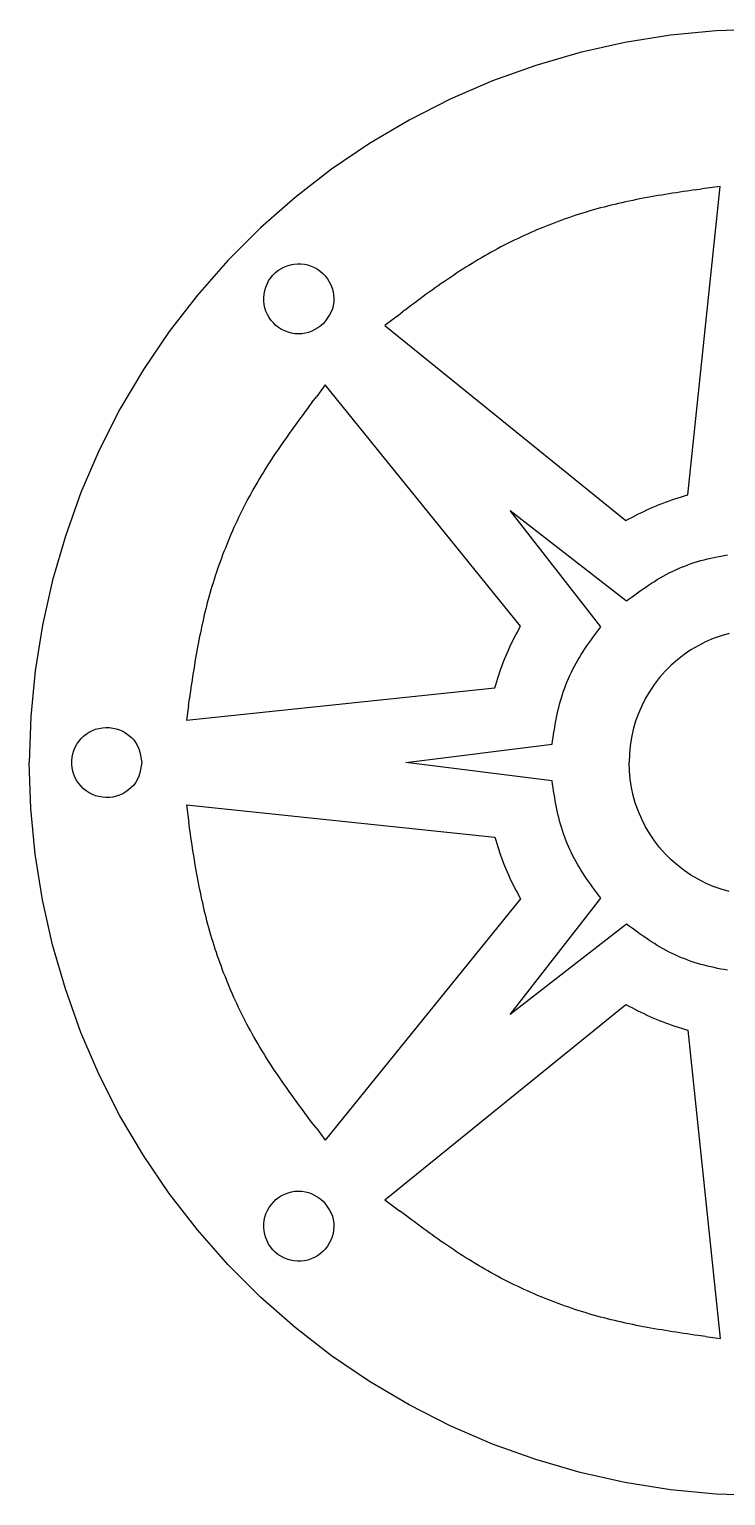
# Model space of a CAD drawing. Extents: x -3475 to 3475, y -2114 to 2114.
# Drawn here: x -717 to -416, y 70 to 705 of the extents above; entities that cross this region are included whole.
import ezdxf

# ---------------------------------------------------------------- set-up
doc = ezdxf.new("R2010")
doc.units = 0
doc.header["$MEASUREMENT"] = 0
doc.layers.get('0').update_dxf_attribs({"linetype": 'CONTINUOUS'})

msp = doc.modelspace()

# ---------------------------------------------------------------- linework, layer by layer
for p, q in [((-400.03, 704.71), (-419.96, 704.07)), ((-459.5, 699.03), (-478.96, 694.67)), ((-439.8, 702.17), (-459.5, 699.03)), ((-419.96, 704.07), (-439.8, 702.17)), ((-478.96, 694.67), (-498.11, 689.11)), ((-498.11, 689.11), (-516.88, 682.37)), ((-516.88, 682.37), (-535.19, 674.48)), ((-535.19, 674.48), (-552.96, 665.46)), ((-552.96, 665.46), (-570.11, 655.33)), ((-570.11, 655.33), (-586.58, 644.12)), ((-586.58, 644.12), (-602.31, 631.9)), ((-432.54, 634.72), (-434.12, 634.49)), ((-430.95, 634.95), (-432.54, 634.72)), ((-432.32, 503.18), (-418.28, 636.73)), ((-429.37, 635.18), (-430.95, 634.95)), ((-429.37, 635.18), (-426.21, 635.63)), ((-418.28, 636.73), (-426.21, 635.63)), ((-602.31, 631.9), (-617.25, 618.72)), ((-465.46, 628.58), (-467.01, 628.19)), ((-463.91, 628.95), (-465.46, 628.58)), ((-462.36, 629.31), (-463.91, 628.95)), ((-460.81, 629.67), (-462.36, 629.31)), ((-459.25, 630.01), (-460.81, 629.67)), ((-457.69, 630.35), (-459.25, 630.01)), ((-456.13, 630.67), (-457.69, 630.35)), ((-454.57, 630.99), (-456.13, 630.67)), ((-453.01, 631.3), (-454.57, 630.99)), ((-451.44, 631.6), (-453.01, 631.3)), ((-449.87, 631.89), (-451.44, 631.6)), ((-448.3, 632.18), (-449.87, 631.89)), ((-446.73, 632.46), (-448.3, 632.18)), ((-445.16, 632.73), (-446.73, 632.46)), ((-443.58, 632.99), (-445.16, 632.73)), ((-442.01, 633.26), (-443.58, 632.99)), ((-440.43, 633.51), (-442.01, 633.26)), ((-438.86, 633.76), (-440.43, 633.51)), ((-437.28, 634.01), (-438.86, 633.76)), ((-435.7, 634.25), (-437.28, 634.01)), ((-434.12, 634.49), (-435.7, 634.25)), ((-486.87, 622.13), (-488.37, 621.58)), ((-485.36, 622.66), (-486.87, 622.13)), ((-483.85, 623.19), (-485.36, 622.66)), ((-482.33, 623.7), (-483.85, 623.19)), ((-480.82, 624.21), (-482.33, 623.7)), ((-479.29, 624.7), (-480.82, 624.21)), ((-477.77, 625.18), (-479.29, 624.7)), ((-476.24, 625.64), (-477.77, 625.18)), ((-474.71, 626.1), (-476.24, 625.64)), ((-473.18, 626.54), (-474.71, 626.1)), ((-471.64, 626.97), (-473.18, 626.54)), ((-470.1, 627.39), (-471.64, 626.97)), ((-468.56, 627.8), (-470.1, 627.39)), ((-467.01, 628.19), (-468.56, 627.8)), ((-617.25, 618.72), (-631.35, 604.63)), ((-501.7, 616.12), (-503.16, 615.45)), ((-500.24, 616.77), (-501.7, 616.12)), ((-498.77, 617.41), (-500.24, 616.77)), ((-497.3, 618.04), (-498.77, 617.41)), ((-495.82, 618.66), (-497.3, 618.04)), ((-494.34, 619.26), (-495.82, 618.66)), ((-492.86, 619.86), (-494.34, 619.26)), ((-491.37, 620.44), (-492.86, 619.86)), ((-489.87, 621.02), (-491.37, 620.44)), ((-488.37, 621.58), (-489.87, 621.02)), ((-514.62, 609.76), (-516.03, 609)), ((-513.21, 610.51), (-514.62, 609.76)), ((-511.79, 611.25), (-513.21, 610.51)), ((-510.37, 611.98), (-511.79, 611.25)), ((-508.94, 612.69), (-510.37, 611.98)), ((-507.5, 613.4), (-508.94, 612.69)), ((-506.06, 614.1), (-507.5, 613.4)), ((-504.61, 614.78), (-506.06, 614.1)), ((-503.16, 615.45), (-504.61, 614.78)), ((-631.35, 604.63), (-644.53, 589.69)), ((-604.27, 602.81), (-602.79, 603.09)), ((-602.79, 603.09), (-601.28, 603.22)), ((-601.28, 603.22), (-599.77, 603.2)), ((-599.77, 603.2), (-598.27, 603.03)), ((-598.27, 603.03), (-596.79, 602.71)), ((-525.69, 603.39), (-527.05, 602.55)), ((-524.33, 604.22), (-525.69, 603.39)), ((-522.96, 605.05), (-524.33, 604.22)), ((-521.59, 605.86), (-522.96, 605.05)), ((-520.21, 606.66), (-521.59, 605.86)), ((-518.82, 607.45), (-520.21, 606.66)), ((-517.43, 608.23), (-518.82, 607.45)), ((-516.03, 609), (-517.43, 608.23)), ((-613.75, 595.81), (-612.91, 597.07)), ((-612.91, 597.07), (-611.96, 598.24)), ((-611.96, 598.24), (-610.89, 599.31)), ((-610.89, 599.31), (-609.72, 600.26)), ((-609.72, 600.26), (-608.46, 601.1)), ((-608.46, 601.1), (-607.12, 601.81)), ((-607.12, 601.81), (-605.72, 602.38)), ((-605.72, 602.38), (-604.27, 602.81)), ((-596.79, 602.71), (-595.35, 602.24)), ((-595.35, 602.24), (-593.96, 601.64)), ((-593.96, 601.64), (-592.65, 600.9)), ((-592.65, 600.9), (-591.41, 600.03)), ((-591.41, 600.03), (-590.26, 599.05)), ((-590.26, 599.05), (-589.22, 597.95)), ((-589.22, 597.95), (-588.3, 596.76)), ((-588.3, 596.76), (-587.5, 595.49)), ((-535.07, 597.34), (-536.39, 596.44)), ((-533.74, 598.23), (-535.07, 597.34)), ((-532.41, 599.11), (-533.74, 598.23)), ((-531.08, 599.98), (-532.41, 599.11)), ((-529.74, 600.85), (-531.08, 599.98)), ((-528.4, 601.7), (-529.74, 600.85)), ((-527.05, 602.55), (-528.4, 601.7)), ((-615.74, 590.14), (-615.46, 591.62)), ((-615.46, 591.62), (-615.03, 593.07)), ((-615.03, 593.07), (-614.46, 594.47)), ((-614.46, 594.47), (-613.75, 595.81)), ((-587.5, 595.49), (-586.82, 594.13)), ((-586.82, 594.13), (-586.28, 592.71)), ((-586.28, 592.71), (-585.88, 591.24)), ((-585.88, 591.24), (-585.62, 589.74)), ((-544.22, 590.94), (-545.52, 590.01)), ((-542.93, 591.87), (-544.22, 590.94)), ((-541.63, 592.8), (-542.93, 591.87)), ((-540.32, 593.72), (-541.63, 592.8)), ((-539.01, 594.63), (-540.32, 593.72)), ((-537.7, 595.54), (-539.01, 594.63)), ((-536.39, 596.44), (-537.7, 595.54)), ((-644.53, 589.69), (-656.76, 573.95)), ((-615.87, 588.63), (-615.74, 590.14)), ((-615.85, 587.12), (-615.87, 588.63)), ((-615.68, 585.62), (-615.85, 587.12)), ((-615.36, 584.14), (-615.68, 585.62)), ((-614.9, 582.7), (-615.36, 584.14)), ((-585.79, 585.22), (-586.18, 583.79)), ((-585.57, 586.7), (-585.79, 585.22)), ((-585.62, 589.74), (-585.51, 588.22)), ((-585.51, 588.22), (-585.57, 586.7)), ((-553.23, 584.31), (-554.51, 583.35)), ((-551.95, 585.27), (-553.23, 584.31)), ((-550.67, 586.23), (-551.95, 585.27)), ((-549.38, 587.18), (-550.67, 586.23)), ((-548.1, 588.12), (-549.38, 587.18)), ((-546.81, 589.07), (-548.1, 588.12)), ((-545.52, 590.01), (-546.81, 589.07)), ((-614.29, 581.31), (-614.9, 582.7)), ((-613.55, 579.99), (-614.29, 581.31)), ((-612.68, 578.75), (-613.55, 579.99)), ((-611.7, 577.61), (-612.68, 578.75)), ((-610.61, 576.57), (-611.7, 577.61)), ((-589.09, 578.58), (-589.99, 577.34)), ((-588.23, 579.83), (-589.09, 578.58)), ((-587.43, 581.11), (-588.23, 579.83)), ((-586.74, 582.42), (-587.43, 581.11)), ((-586.18, 583.79), (-586.74, 582.42)), ((-558.33, 580.46), (-563.43, 576.59)), ((-558.33, 580.46), (-555.78, 582.39)), ((-554.51, 583.35), (-555.78, 582.39)), ((-656.76, 573.95), (-667.97, 557.47)), ((-609.42, 575.65), (-610.61, 576.57)), ((-608.14, 574.85), (-609.42, 575.65)), ((-606.78, 574.17), (-608.14, 574.85)), ((-605.37, 573.63), (-606.78, 574.17)), ((-603.9, 573.23), (-605.37, 573.63)), ((-602.39, 572.97), (-603.9, 573.23)), ((-600.87, 572.86), (-602.39, 572.97)), ((-599.35, 572.92), (-600.87, 572.86)), ((-597.87, 573.13), (-599.35, 572.92)), ((-596.44, 573.53), (-597.87, 573.13)), ((-595.07, 574.09), (-596.44, 573.53)), ((-593.76, 574.78), (-595.07, 574.09)), ((-592.48, 575.58), (-593.76, 574.78)), ((-591.23, 576.44), (-592.48, 575.58)), ((-589.99, 577.34), (-591.23, 576.44)), ((-563.43, 576.59), (-459.07, 492.09)), ((-667.97, 557.47), (-678.11, 540.31)), ((-589.24, 550.78), (-593.11, 545.69)), ((-504.74, 446.42), (-589.24, 550.78)), ((-678.11, 540.31), (-687.13, 522.52)), ((-596.96, 540.58), (-597.92, 539.3)), ((-596, 541.86), (-596.96, 540.58)), ((-595.04, 543.14), (-596, 541.86)), ((-595.04, 543.14), (-593.11, 545.69)), ((-601.71, 534.16), (-602.65, 532.87)), ((-600.77, 535.45), (-601.71, 534.16)), ((-599.82, 536.74), (-600.77, 535.45)), ((-598.87, 538.02), (-599.82, 536.74)), ((-597.92, 539.3), (-598.87, 538.02)), ((-606.36, 527.68), (-607.28, 526.37)), ((-605.44, 528.98), (-606.36, 527.68)), ((-604.52, 530.28), (-605.44, 528.98)), ((-603.59, 531.58), (-604.52, 530.28)), ((-602.65, 532.87), (-603.59, 531.58)), ((-687.13, 522.52), (-695.02, 504.19)), ((-610.87, 521.1), (-611.75, 519.77)), ((-609.98, 522.42), (-610.87, 521.1)), ((-609.09, 523.74), (-609.98, 522.42)), ((-608.19, 525.06), (-609.09, 523.74)), ((-607.28, 526.37), (-608.19, 525.06)), ((-615.2, 514.4), (-616.04, 513.05)), ((-614.35, 515.75), (-615.2, 514.4)), ((-613.49, 517.1), (-614.35, 515.75)), ((-612.63, 518.44), (-613.49, 517.1)), ((-611.75, 519.77), (-612.63, 518.44)), ((-618.5, 508.95), (-619.3, 507.56)), ((-617.69, 510.32), (-618.5, 508.95)), ((-616.87, 511.69), (-617.69, 510.32)), ((-616.04, 513.05), (-616.87, 511.69)), ((-695.02, 504.19), (-701.76, 485.4)), ((-622.41, 501.98), (-623.16, 500.57)), ((-621.65, 503.38), (-622.41, 501.98)), ((-620.88, 504.78), (-621.65, 503.38)), ((-620.1, 506.18), (-620.88, 504.78)), ((-619.3, 507.56), (-620.1, 506.18)), ((-439.24, 501), (-437.87, 501.46)), ((-437.87, 501.46), (-436.48, 501.9)), ((-436.48, 501.9), (-435.1, 502.33)), ((-435.1, 502.33), (-433.71, 502.76)), ((-433.71, 502.76), (-432.32, 503.18)), ((-625.34, 496.29), (-626.05, 494.86)), ((-624.62, 497.72), (-625.34, 496.29)), ((-623.89, 499.15), (-624.62, 497.72)), ((-623.16, 500.57), (-623.89, 499.15)), ((-469.95, 446.17), (-509.15, 496.5)), ((-509.15, 496.5), (-458.81, 457.29)), ((-453.93, 494.8), (-452.64, 495.45)), ((-452.64, 495.45), (-451.34, 496.09)), ((-451.34, 496.09), (-450.03, 496.71)), ((-450.03, 496.71), (-448.71, 497.32)), ((-448.71, 497.32), (-447.38, 497.9)), ((-447.38, 497.9), (-446.04, 498.47)), ((-446.04, 498.47), (-444.7, 499.02)), ((-444.7, 499.02), (-443.34, 499.54)), ((-443.34, 499.54), (-441.98, 500.05)), ((-441.98, 500.05), (-440.62, 500.53)), ((-440.62, 500.53), (-439.24, 501)), ((-628.76, 489.06), (-629.41, 487.6)), ((-628.1, 490.52), (-628.76, 489.06)), ((-627.43, 491.97), (-628.1, 490.52)), ((-626.74, 493.42), (-627.43, 491.97)), ((-626.05, 494.86), (-626.74, 493.42)), ((-459.07, 492.09), (-457.79, 492.78)), ((-457.79, 492.78), (-456.51, 493.46)), ((-456.51, 493.46), (-455.22, 494.13)), ((-455.22, 494.13), (-453.93, 494.8)), ((-701.76, 485.4), (-707.32, 466.23)), ((-631.3, 483.18), (-631.91, 481.7)), ((-630.68, 484.66), (-631.3, 483.18)), ((-630.06, 486.13), (-630.68, 484.66)), ((-629.41, 487.6), (-630.06, 486.13)), ((-633.66, 477.23), (-634.22, 475.73)), ((-633.09, 478.72), (-633.66, 477.23)), ((-632.5, 480.21), (-633.09, 478.72)), ((-631.91, 481.7), (-632.5, 480.21)), ((-422.4, 475.86), (-420.97, 476.18)), ((-420.97, 476.18), (-419.53, 476.47)), ((-419.53, 476.47), (-418.08, 476.75)), ((-418.08, 476.75), (-416.63, 477.02)), ((-416.63, 477.02), (-415.18, 477.26)), ((-636.35, 469.69), (-636.85, 468.17)), ((-635.84, 471.2), (-636.35, 469.69)), ((-635.31, 472.72), (-635.84, 471.2)), ((-634.77, 474.22), (-635.31, 472.72)), ((-634.22, 475.73), (-634.77, 474.22)), ((-440.39, 469.41), (-439.07, 470.06)), ((-439.07, 470.06), (-437.73, 470.69)), ((-437.73, 470.69), (-436.39, 471.3)), ((-436.39, 471.3), (-435.03, 471.88)), ((-435.03, 471.88), (-433.66, 472.43)), ((-433.66, 472.43), (-432.28, 472.95)), ((-432.28, 472.95), (-430.89, 473.45)), ((-430.89, 473.45), (-429.49, 473.92)), ((-429.49, 473.92), (-428.09, 474.36)), ((-428.09, 474.36), (-426.68, 474.78)), ((-426.68, 474.78), (-425.26, 475.17)), ((-425.26, 475.17), (-423.83, 475.53)), ((-423.83, 475.53), (-422.4, 475.86)), ((-707.32, 466.23), (-711.68, 446.77)), ((-638.29, 463.6), (-638.74, 462.07)), ((-637.82, 465.13), (-638.29, 463.6)), ((-637.34, 466.65), (-637.82, 465.13)), ((-636.85, 468.17), (-637.34, 466.65)), ((-451.68, 462.5), (-450.47, 463.34)), ((-450.47, 463.34), (-449.25, 464.17)), ((-449.25, 464.17), (-448.02, 464.98)), ((-448.02, 464.98), (-446.78, 465.77)), ((-446.78, 465.77), (-445.53, 466.54)), ((-445.53, 466.54), (-444.27, 467.3)), ((-444.27, 467.3), (-442.99, 468.03)), ((-442.99, 468.03), (-441.7, 468.73)), ((-441.7, 468.73), (-440.39, 469.41)), ((-640.04, 457.45), (-640.44, 455.91)), ((-639.62, 458.99), (-640.04, 457.45)), ((-639.19, 460.53), (-639.62, 458.99)), ((-638.74, 462.07), (-639.19, 460.53)), ((-458.81, 457.29), (-457.63, 458.17)), ((-457.63, 458.17), (-456.45, 459.05)), ((-456.45, 459.05), (-455.26, 459.92)), ((-455.26, 459.92), (-454.07, 460.79)), ((-454.07, 460.79), (-452.88, 461.65)), ((-452.88, 461.65), (-451.68, 462.5)), ((-641.6, 451.27), (-641.96, 449.72)), ((-641.22, 452.82), (-641.6, 451.27)), ((-640.84, 454.37), (-641.22, 452.82)), ((-640.44, 455.91), (-640.84, 454.37)), ((-711.68, 446.77), (-714.82, 427.08)), ((-642.99, 445.05), (-643.32, 443.49)), ((-642.66, 446.61), (-642.99, 445.05)), ((-642.31, 448.16), (-642.66, 446.61)), ((-641.96, 449.72), (-642.31, 448.16)), ((-506.1, 443.86), (-505.42, 445.14)), ((-505.42, 445.14), (-504.74, 446.42)), ((-471.7, 443.8), (-470.83, 444.99)), ((-470.83, 444.99), (-469.95, 446.17)), ((-644.24, 438.79), (-644.54, 437.23)), ((-643.94, 440.36), (-644.24, 438.79)), ((-643.63, 441.93), (-643.94, 440.36)), ((-643.32, 443.49), (-643.63, 441.93)), ((-509.36, 437.38), (-508.74, 438.69)), ((-508.74, 438.69), (-508.1, 439.99)), ((-508.1, 439.99), (-507.44, 441.29)), ((-507.44, 441.29), (-506.78, 442.58)), ((-506.78, 442.58), (-506.1, 443.86)), ((-476, 437.82), (-475.16, 439.03)), ((-475.16, 439.03), (-474.31, 440.23)), ((-474.31, 440.23), (-473.45, 441.43)), ((-473.45, 441.43), (-472.58, 442.62)), ((-472.58, 442.62), (-471.7, 443.8)), ((-427.84, 437.94), (-430.96, 436.1)), ((-424.61, 439.58), (-427.84, 437.94)), ((-421.28, 441.02), (-424.61, 439.58)), ((-417.87, 442.24), (-421.28, 441.02)), ((-414.38, 443.25), (-417.87, 442.24)), ((-645.38, 432.51), (-645.64, 430.94)), ((-645.1, 434.09), (-645.38, 432.51)), ((-644.82, 435.66), (-645.1, 434.09)), ((-644.54, 437.23), (-644.82, 435.66)), ((-512.19, 430.7), (-511.66, 432.05)), ((-511.66, 432.05), (-511.12, 433.4)), ((-511.12, 433.4), (-510.55, 434.73)), ((-510.55, 434.73), (-509.96, 436.06)), ((-509.96, 436.06), (-509.36, 437.38)), ((-480.68, 430.35), (-479.95, 431.62)), ((-479.95, 431.62), (-479.2, 432.89)), ((-479.2, 432.89), (-478.43, 434.14)), ((-478.43, 434.14), (-477.64, 435.38)), ((-477.64, 435.38), (-476.82, 436.6)), ((-476.82, 436.6), (-476, 437.82)), ((-436.81, 431.84), (-439.53, 429.45)), ((-433.95, 434.06), (-436.81, 431.84)), ((-430.96, 436.1), (-433.95, 434.06)), ((-714.82, 427.08), (-716.72, 407.26)), ((-646.41, 426.21), (-646.66, 424.63)), ((-646.16, 427.79), (-646.41, 426.21)), ((-645.9, 429.36), (-646.16, 427.79)), ((-645.64, 430.94), (-645.9, 429.36)), ((-514.55, 423.84), (-514.1, 425.22)), ((-514.1, 425.22), (-513.65, 426.6)), ((-513.65, 426.6), (-513.18, 427.97)), ((-513.18, 427.97), (-512.69, 429.34)), ((-512.69, 429.34), (-512.19, 430.7)), ((-483.35, 425.09), (-482.72, 426.42)), ((-482.72, 426.42), (-482.07, 427.74)), ((-482.07, 427.74), (-481.39, 429.05)), ((-481.39, 429.05), (-480.68, 430.35)), ((-442.09, 426.88), (-444.49, 424.17)), ((-439.53, 429.45), (-442.09, 426.88)), ((-649.38, 405.64), (-515.83, 419.68)), ((-647.37, 419.89), (-647.6, 418.31)), ((-647.14, 421.47), (-647.37, 419.89)), ((-646.9, 423.05), (-647.14, 421.47)), ((-646.66, 424.63), (-646.9, 423.05)), ((-515.83, 419.68), (-515.41, 421.07)), ((-515.41, 421.07), (-514.98, 422.45)), ((-514.98, 422.45), (-514.55, 423.84)), ((-486.11, 418.24), (-485.61, 419.63)), ((-485.61, 419.63), (-485.08, 421.01)), ((-485.08, 421.01), (-484.53, 422.38)), ((-484.53, 422.38), (-483.95, 423.74)), ((-483.95, 423.74), (-483.35, 425.09)), ((-446.71, 421.31), (-448.75, 418.31)), ((-444.49, 424.17), (-446.71, 421.31)), ((-648.5, 411.98), (-648.05, 415.14)), ((-647.83, 416.73), (-648.05, 415.14)), ((-647.6, 418.31), (-647.83, 416.73)), ((-488.18, 411.18), (-487.82, 412.61)), ((-487.82, 412.61), (-487.44, 414.03)), ((-487.44, 414.03), (-487.02, 415.44)), ((-487.02, 415.44), (-486.58, 416.85)), ((-486.58, 416.85), (-486.11, 418.24)), ((-450.59, 415.19), (-452.23, 411.95)), ((-448.75, 418.31), (-450.59, 415.19)), ((-716.72, 407.26), (-717.35, 387.38)), ((-648.5, 411.98), (-649.38, 405.64)), ((-489.41, 405.43), (-489.13, 406.88)), ((-489.13, 406.88), (-488.83, 408.32)), ((-488.83, 408.32), (-488.52, 409.75)), ((-488.52, 409.75), (-488.18, 411.18)), ((-453.67, 408.62), (-454.89, 405.21)), ((-452.23, 411.95), (-453.67, 408.62)), ((-692.69, 399.7), (-691.42, 400.52)), ((-691.42, 400.52), (-690.07, 401.2)), ((-690.07, 401.2), (-688.66, 401.75)), ((-688.66, 401.75), (-687.2, 402.16)), ((-687.2, 402.16), (-685.72, 402.43)), ((-685.72, 402.43), (-684.21, 402.54)), ((-684.21, 402.54), (-682.7, 402.5)), ((-682.7, 402.5), (-681.21, 402.31)), ((-681.21, 402.31), (-679.74, 401.98)), ((-679.74, 401.98), (-678.31, 401.5)), ((-678.31, 401.5), (-676.92, 400.88)), ((-676.92, 400.88), (-675.59, 400.12)), ((-675.59, 400.12), (-674.35, 399.24)), ((-490.39, 399.62), (-490.16, 401.08)), ((-490.16, 401.08), (-489.92, 402.53)), ((-489.92, 402.53), (-489.67, 403.98)), ((-489.67, 403.98), (-489.41, 405.43)), ((-455.9, 401.72), (-456.7, 398.18)), ((-454.89, 405.21), (-455.9, 401.72)), ((-698.08, 392.57), (-697.5, 393.97)), ((-697.5, 393.97), (-696.78, 395.29)), ((-696.78, 395.29), (-695.92, 396.54)), ((-695.92, 396.54), (-694.95, 397.7)), ((-694.95, 397.7), (-693.87, 398.75)), ((-693.87, 398.75), (-692.69, 399.7)), ((-674.35, 399.24), (-673.19, 398.24)), ((-673.19, 398.24), (-672.16, 397.13)), ((-672.16, 397.13), (-671.27, 395.93)), ((-671.27, 395.93), (-670.54, 394.64)), ((-670.54, 394.64), (-669.96, 393.27)), ((-554.35, 387.38), (-491.05, 395.25)), ((-491.05, 395.25), (-490.83, 396.71)), ((-490.83, 396.71), (-490.61, 398.17)), ((-490.61, 398.17), (-490.39, 399.62)), ((-457.27, 394.6), (-457.61, 391)), ((-456.7, 398.18), (-457.27, 394.6)), ((-716.72, 367.51), (-717.35, 387.38)), ((-698.98, 388.14), (-698.83, 389.65)), ((-698.98, 386.63), (-698.98, 388.14)), ((-698.83, 389.65), (-698.53, 391.13)), ((-698.53, 391.13), (-698.08, 392.57)), ((-669.96, 393.27), (-669.53, 391.85)), ((-669.53, 391.85), (-669.18, 390.39)), ((-669.18, 390.39), (-668.91, 388.89)), ((-668.91, 388.89), (-668.67, 387.38)), ((-668.67, 387.38), (-668.91, 385.87)), ((-491.04, 379.52), (-554.35, 387.38)), ((-457.61, 391), (-457.73, 387.38)), ((-457.61, 383.77), (-457.73, 387.38)), ((-698.83, 385.12), (-698.98, 386.63)), ((-698.53, 383.64), (-698.83, 385.12)), ((-698.08, 382.2), (-698.53, 383.64)), ((-697.5, 380.8), (-698.08, 382.2)), ((-696.78, 379.47), (-697.5, 380.8)), ((-669.97, 381.49), (-670.54, 380.13)), ((-669.53, 382.91), (-669.97, 381.49)), ((-669.19, 384.38), (-669.53, 382.91)), ((-668.91, 385.87), (-669.19, 384.38)), ((-457.27, 380.17), (-457.61, 383.77)), ((-695.93, 378.23), (-696.78, 379.47)), ((-694.95, 377.07), (-695.93, 378.23)), ((-693.87, 376.01), (-694.95, 377.07)), ((-692.69, 375.07), (-693.87, 376.01)), ((-691.42, 374.25), (-692.69, 375.07)), ((-675.6, 374.64), (-676.92, 373.89)), ((-674.35, 375.53), (-675.6, 374.64)), ((-673.2, 376.53), (-674.35, 375.53)), ((-672.16, 377.63), (-673.2, 376.53)), ((-671.27, 378.84), (-672.16, 377.63)), ((-670.54, 380.13), (-671.27, 378.84)), ((-490.82, 378.06), (-491.04, 379.52)), ((-490.6, 376.6), (-490.82, 378.06)), ((-490.38, 375.14), (-490.6, 376.6)), ((-490.15, 373.69), (-490.38, 375.14)), ((-456.7, 376.59), (-457.27, 380.17)), ((-455.9, 373.05), (-456.7, 376.59)), ((-690.07, 373.56), (-691.42, 374.25)), ((-688.66, 373.01), (-690.07, 373.56)), ((-687.21, 372.6), (-688.66, 373.01)), ((-685.72, 372.34), (-687.21, 372.6)), ((-684.21, 372.22), (-685.72, 372.34)), ((-682.71, 372.26), (-684.21, 372.22)), ((-681.21, 372.45), (-682.71, 372.26)), ((-679.74, 372.79), (-681.21, 372.45)), ((-678.31, 373.27), (-679.74, 372.79)), ((-676.92, 373.89), (-678.31, 373.27)), ((-649.38, 369.13), (-515.83, 355.09)), ((-649.38, 369.13), (-648.28, 361.21)), ((-489.91, 372.23), (-490.15, 373.69)), ((-489.66, 370.78), (-489.91, 372.23)), ((-489.4, 369.34), (-489.66, 370.78)), ((-489.12, 367.89), (-489.4, 369.34)), ((-454.89, 369.56), (-455.9, 373.05)), ((-453.67, 366.15), (-454.89, 369.56)), ((-714.82, 347.68), (-716.72, 367.51)), ((-488.83, 366.45), (-489.12, 367.89)), ((-488.51, 365.02), (-488.83, 366.45)), ((-488.17, 363.58), (-488.51, 365.02)), ((-487.81, 362.16), (-488.17, 363.58)), ((-487.43, 360.74), (-487.81, 362.16)), ((-452.23, 362.81), (-453.67, 366.15)), ((-450.59, 359.58), (-452.23, 362.81)), ((-647.83, 358.04), (-648.28, 361.21)), ((-647.6, 356.46), (-647.83, 358.04)), ((-647.37, 354.88), (-647.6, 356.46)), ((-487.01, 359.33), (-487.43, 360.74)), ((-486.57, 357.92), (-487.01, 359.33)), ((-486.1, 356.53), (-486.57, 357.92)), ((-485.6, 355.14), (-486.1, 356.53)), ((-448.75, 356.46), (-450.59, 359.58)), ((-446.71, 353.46), (-448.75, 356.46)), ((-647.14, 353.3), (-647.37, 354.88)), ((-646.9, 351.72), (-647.14, 353.3)), ((-646.66, 350.14), (-646.9, 351.72)), ((-646.41, 348.56), (-646.66, 350.14)), ((-515.83, 355.09), (-515.41, 353.7)), ((-515.41, 353.7), (-514.98, 352.31)), ((-514.98, 352.31), (-514.55, 350.93)), ((-514.55, 350.93), (-514.1, 349.55)), ((-514.1, 349.55), (-513.65, 348.17)), ((-485.07, 353.76), (-485.6, 355.14)), ((-484.52, 352.39), (-485.07, 353.76)), ((-483.94, 351.03), (-484.52, 352.39)), ((-483.34, 349.68), (-483.94, 351.03)), ((-482.71, 348.35), (-483.34, 349.68)), ((-444.49, 350.6), (-446.71, 353.46)), ((-442.09, 347.89), (-444.49, 350.6)), ((-711.68, 328), (-714.82, 347.68)), ((-646.16, 346.98), (-646.41, 348.56)), ((-645.9, 345.4), (-646.16, 346.98)), ((-645.64, 343.83), (-645.9, 345.4)), ((-645.38, 342.26), (-645.64, 343.83)), ((-513.65, 348.17), (-513.18, 346.8)), ((-513.18, 346.8), (-512.69, 345.43)), ((-512.69, 345.43), (-512.19, 344.07)), ((-512.19, 344.07), (-511.66, 342.72)), ((-511.66, 342.72), (-511.12, 341.37)), ((-482.06, 347.03), (-482.71, 348.35)), ((-481.38, 345.72), (-482.06, 347.03)), ((-480.67, 344.43), (-481.38, 345.72)), ((-479.94, 343.15), (-480.67, 344.43)), ((-479.19, 341.88), (-479.94, 343.15)), ((-439.53, 345.32), (-442.09, 347.89)), ((-436.81, 342.93), (-439.53, 345.32)), ((-433.95, 340.7), (-436.81, 342.93)), ((-645.1, 340.68), (-645.38, 342.26)), ((-644.82, 339.11), (-645.1, 340.68)), ((-644.54, 337.54), (-644.82, 339.11)), ((-644.24, 335.97), (-644.54, 337.54)), ((-511.12, 341.37), (-510.55, 340.04)), ((-510.55, 340.04), (-509.96, 338.71)), ((-509.96, 338.71), (-509.36, 337.39)), ((-509.36, 337.39), (-508.74, 336.08)), ((-478.42, 340.63), (-479.19, 341.88)), ((-477.63, 339.39), (-478.42, 340.63)), ((-476.82, 338.17), (-477.63, 339.39)), ((-475.99, 336.95), (-476.82, 338.17)), ((-475.15, 335.74), (-475.99, 336.95)), ((-430.96, 338.67), (-433.95, 340.7)), ((-427.84, 336.83), (-430.96, 338.67)), ((-424.61, 335.18), (-427.84, 336.83)), ((-643.94, 334.41), (-644.24, 335.97)), ((-643.63, 332.84), (-643.94, 334.41)), ((-643.32, 331.28), (-643.63, 332.84)), ((-642.99, 329.72), (-643.32, 331.28)), ((-508.74, 336.08), (-508.1, 334.78)), ((-508.1, 334.78), (-507.44, 333.48)), ((-507.44, 333.48), (-506.78, 332.19)), ((-506.78, 332.19), (-506.1, 330.91)), ((-506.1, 330.91), (-505.42, 329.63)), ((-474.3, 334.54), (-475.15, 335.74)), ((-473.44, 333.35), (-474.3, 334.54)), ((-472.57, 332.16), (-473.44, 333.35)), ((-471.7, 330.97), (-472.57, 332.16)), ((-470.82, 329.78), (-471.7, 330.97)), ((-421.28, 333.75), (-424.61, 335.18)), ((-417.87, 332.53), (-421.28, 333.75)), ((-414.38, 331.51), (-417.87, 332.53)), ((-707.32, 308.53), (-711.68, 328)), ((-642.66, 328.16), (-642.99, 329.72)), ((-642.31, 326.61), (-642.66, 328.16)), ((-641.96, 325.05), (-642.31, 326.61)), ((-641.6, 323.5), (-641.96, 325.05)), ((-504.74, 328.34), (-589.24, 223.99)), ((-509.15, 278.27), (-469.94, 328.6)), ((-505.42, 329.63), (-504.74, 328.34)), ((-469.94, 328.6), (-470.82, 329.78)), ((-641.22, 321.95), (-641.6, 323.5)), ((-640.84, 320.4), (-641.22, 321.95)), ((-640.44, 318.86), (-640.84, 320.4)), ((-640.04, 317.31), (-640.44, 318.86)), ((-458.81, 317.48), (-509.15, 278.27)), ((-457.63, 316.6), (-458.81, 317.48)), ((-639.62, 315.77), (-640.04, 317.31)), ((-639.19, 314.24), (-639.62, 315.77)), ((-638.74, 312.7), (-639.19, 314.24)), ((-638.29, 311.17), (-638.74, 312.7)), ((-637.82, 309.64), (-638.29, 311.17)), ((-456.45, 315.72), (-457.63, 316.6)), ((-455.26, 314.84), (-456.45, 315.72)), ((-454.07, 313.98), (-455.26, 314.84)), ((-452.88, 313.12), (-454.07, 313.98)), ((-451.68, 312.26), (-452.88, 313.12)), ((-450.47, 311.43), (-451.68, 312.26)), ((-449.25, 310.6), (-450.47, 311.43)), ((-701.76, 289.37), (-707.32, 308.53)), ((-637.34, 308.12), (-637.82, 309.64)), ((-636.85, 306.6), (-637.34, 308.12)), ((-636.35, 305.08), (-636.85, 306.6)), ((-635.84, 303.56), (-636.35, 305.08)), ((-448.02, 309.79), (-449.25, 310.6)), ((-446.78, 309), (-448.02, 309.79)), ((-445.53, 308.22), (-446.78, 309)), ((-444.27, 307.47), (-445.53, 308.22)), ((-442.99, 306.74), (-444.27, 307.47)), ((-441.7, 306.04), (-442.99, 306.74)), ((-440.39, 305.36), (-441.7, 306.04)), ((-439.07, 304.7), (-440.39, 305.36)), ((-437.73, 304.07), (-439.07, 304.7)), ((-635.31, 302.05), (-635.84, 303.56)), ((-634.77, 300.55), (-635.31, 302.05)), ((-634.22, 299.04), (-634.77, 300.55)), ((-633.66, 297.54), (-634.22, 299.04)), ((-436.39, 303.47), (-437.73, 304.07)), ((-435.03, 302.89), (-436.39, 303.47)), ((-433.66, 302.34), (-435.03, 302.89)), ((-432.28, 301.82), (-433.66, 302.34)), ((-430.89, 301.32), (-432.28, 301.82)), ((-429.49, 300.85), (-430.89, 301.32)), ((-428.09, 300.4), (-429.49, 300.85)), ((-426.67, 299.99), (-428.09, 300.4)), ((-425.26, 299.6), (-426.67, 299.99)), ((-423.83, 299.24), (-425.26, 299.6)), ((-422.4, 298.9), (-423.83, 299.24)), ((-420.96, 298.59), (-422.4, 298.9)), ((-419.52, 298.29), (-420.96, 298.59)), ((-418.08, 298.01), (-419.52, 298.29)), ((-633.09, 296.05), (-633.66, 297.54)), ((-632.5, 294.56), (-633.09, 296.05)), ((-631.91, 293.07), (-632.5, 294.56)), ((-631.3, 291.59), (-631.91, 293.07)), ((-416.63, 297.75), (-418.08, 298.01)), ((-415.18, 297.5), (-416.63, 297.75)), ((-695.02, 270.58), (-701.76, 289.37)), ((-630.68, 290.11), (-631.3, 291.59)), ((-630.06, 288.64), (-630.68, 290.11)), ((-629.41, 287.17), (-630.06, 288.64)), ((-628.76, 285.71), (-629.41, 287.17)), ((-628.1, 284.25), (-628.76, 285.71)), ((-627.43, 282.8), (-628.1, 284.25)), ((-626.74, 281.35), (-627.43, 282.8)), ((-626.05, 279.91), (-626.74, 281.35)), ((-625.34, 278.48), (-626.05, 279.91)), ((-563.43, 198.17), (-459.07, 282.68)), ((-459.07, 282.68), (-457.79, 281.99)), ((-457.79, 281.99), (-456.51, 281.31)), ((-456.51, 281.31), (-455.22, 280.64)), ((-455.22, 280.64), (-453.93, 279.97)), ((-453.93, 279.97), (-452.64, 279.32)), ((-452.64, 279.32), (-451.34, 278.68)), ((-624.62, 277.05), (-625.34, 278.48)), ((-623.89, 275.62), (-624.62, 277.05)), ((-623.16, 274.2), (-623.89, 275.62)), ((-622.41, 272.79), (-623.16, 274.2)), ((-451.34, 278.68), (-450.03, 278.05)), ((-450.03, 278.05), (-448.71, 277.45)), ((-448.71, 277.45), (-447.38, 276.87)), ((-447.38, 276.87), (-446.04, 276.3)), ((-446.04, 276.3), (-444.7, 275.75)), ((-444.7, 275.75), (-443.34, 275.23)), ((-443.34, 275.23), (-441.98, 274.72)), ((-441.98, 274.72), (-440.62, 274.23)), ((-440.62, 274.23), (-439.24, 273.77)), ((-439.24, 273.77), (-437.87, 273.31)), ((-437.87, 273.31), (-436.48, 272.87)), ((-687.13, 252.25), (-695.02, 270.58)), ((-621.65, 271.38), (-622.41, 272.79)), ((-620.88, 269.98), (-621.65, 271.38)), ((-620.1, 268.59), (-620.88, 269.98)), ((-619.3, 267.2), (-620.1, 268.59)), ((-618.5, 265.82), (-619.3, 267.2)), ((-436.48, 272.87), (-435.1, 272.44)), ((-435.1, 272.44), (-433.71, 272.01)), ((-433.71, 272.01), (-432.32, 271.59)), ((-432.32, 271.59), (-418.28, 138.04)), ((-617.69, 264.45), (-618.5, 265.82)), ((-616.87, 263.08), (-617.69, 264.45)), ((-616.04, 261.72), (-616.87, 263.08)), ((-615.2, 260.37), (-616.04, 261.72)), ((-614.35, 259.02), (-615.2, 260.37)), ((-613.49, 257.67), (-614.35, 259.02)), ((-612.63, 256.33), (-613.49, 257.67)), ((-611.75, 255), (-612.63, 256.33)), ((-610.87, 253.67), (-611.75, 255)), ((-678.11, 234.46), (-687.13, 252.25)), ((-609.98, 252.35), (-610.87, 253.67)), ((-609.09, 251.03), (-609.98, 252.35)), ((-608.19, 249.71), (-609.09, 251.03)), ((-607.28, 248.4), (-608.19, 249.71)), ((-606.36, 247.09), (-607.28, 248.4)), ((-605.44, 245.79), (-606.36, 247.09)), ((-604.52, 244.49), (-605.44, 245.79)), ((-603.59, 243.19), (-604.52, 244.49)), ((-602.65, 241.9), (-603.59, 243.19)), ((-601.71, 240.61), (-602.65, 241.9)), ((-600.77, 239.32), (-601.71, 240.61)), ((-599.82, 238.03), (-600.77, 239.32)), ((-598.87, 236.75), (-599.82, 238.03)), ((-597.92, 235.47), (-598.87, 236.75)), ((-596.96, 234.19), (-597.92, 235.47)), ((-667.97, 217.3), (-678.11, 234.46)), ((-596, 232.91), (-596.96, 234.19)), ((-595.04, 231.63), (-596, 232.91)), ((-593.11, 229.08), (-595.04, 231.63)), ((-593.11, 229.08), (-589.24, 223.99)), ((-656.76, 200.82), (-667.97, 217.3)), ((-644.53, 185.08), (-656.76, 200.82)), ((-612.68, 196.01), (-611.7, 197.16)), ((-611.7, 197.16), (-610.61, 198.19)), ((-610.61, 198.19), (-609.42, 199.12)), ((-609.42, 199.12), (-608.14, 199.92)), ((-608.14, 199.92), (-606.79, 200.59)), ((-606.79, 200.59), (-605.37, 201.13)), ((-605.37, 201.13), (-603.9, 201.54)), ((-603.9, 201.54), (-602.39, 201.8)), ((-602.39, 201.8), (-600.87, 201.9)), ((-600.87, 201.9), (-599.35, 201.85)), ((-599.35, 201.85), (-597.87, 201.63)), ((-597.87, 201.63), (-596.44, 201.24)), ((-596.44, 201.24), (-595.07, 200.68)), ((-595.07, 200.68), (-593.76, 199.99)), ((-593.76, 199.99), (-592.48, 199.19)), ((-592.48, 199.19), (-591.23, 198.33)), ((-591.23, 198.33), (-589.99, 197.43)), ((-589.99, 197.43), (-589.09, 196.19)), ((-563.43, 198.17), (-557.06, 193.34)), ((-615.68, 189.15), (-615.36, 190.63)), ((-615.36, 190.63), (-614.9, 192.06)), ((-614.9, 192.06), (-614.29, 193.45)), ((-614.29, 193.45), (-613.55, 194.77)), ((-613.55, 194.77), (-612.68, 196.01)), ((-589.09, 196.19), (-588.23, 194.94)), ((-588.23, 194.94), (-587.43, 193.66)), ((-587.43, 193.66), (-586.74, 192.35)), ((-586.74, 192.35), (-586.18, 190.98)), ((-586.18, 190.98), (-585.79, 189.55)), ((-554.51, 191.41), (-557.06, 193.34)), ((-553.23, 190.46), (-554.51, 191.41)), ((-551.95, 189.5), (-553.23, 190.46)), ((-631.35, 170.14), (-644.53, 185.08)), ((-615.87, 186.13), (-615.85, 187.65)), ((-615.74, 184.63), (-615.87, 186.13)), ((-615.85, 187.65), (-615.68, 189.15)), ((-615.46, 183.14), (-615.74, 184.63)), ((-585.62, 185.03), (-585.88, 183.52)), ((-585.79, 189.55), (-585.57, 188.07)), ((-585.51, 186.55), (-585.62, 185.03)), ((-585.57, 188.07), (-585.51, 186.55)), ((-550.67, 188.54), (-551.95, 189.5)), ((-549.38, 187.59), (-550.67, 188.54)), ((-548.1, 186.65), (-549.38, 187.59)), ((-546.81, 185.7), (-548.1, 186.65)), ((-545.52, 184.76), (-546.81, 185.7)), ((-544.22, 183.83), (-545.52, 184.76)), ((-615.03, 181.7), (-615.46, 183.14)), ((-614.46, 180.3), (-615.03, 181.7)), ((-613.75, 178.96), (-614.46, 180.3)), ((-612.91, 177.7), (-613.75, 178.96)), ((-588.3, 178), (-589.22, 176.81)), ((-587.5, 179.28), (-588.3, 178)), ((-586.82, 180.64), (-587.5, 179.28)), ((-586.28, 182.05), (-586.82, 180.64)), ((-585.88, 183.52), (-586.28, 182.05)), ((-542.93, 182.9), (-544.22, 183.83)), ((-541.63, 181.97), (-542.93, 182.9)), ((-540.32, 181.05), (-541.63, 181.97)), ((-539.01, 180.14), (-540.32, 181.05)), ((-537.7, 179.23), (-539.01, 180.14)), ((-536.39, 178.33), (-537.7, 179.23)), ((-535.07, 177.43), (-536.39, 178.33)), ((-611.96, 176.53), (-612.91, 177.7)), ((-610.89, 175.46), (-611.96, 176.53)), ((-609.71, 174.5), (-610.89, 175.46)), ((-608.45, 173.67), (-609.71, 174.5)), ((-607.12, 172.96), (-608.45, 173.67)), ((-605.72, 172.39), (-607.12, 172.96)), ((-604.27, 171.96), (-605.72, 172.39)), ((-602.78, 171.68), (-604.27, 171.96)), ((-601.28, 171.55), (-602.78, 171.68)), ((-599.77, 171.57), (-601.28, 171.55)), ((-598.26, 171.74), (-599.77, 171.57)), ((-596.79, 172.05), (-598.26, 171.74)), ((-595.35, 172.52), (-596.79, 172.05)), ((-593.96, 173.13), (-595.35, 172.52)), ((-592.64, 173.87), (-593.96, 173.13)), ((-591.4, 174.74), (-592.64, 173.87)), ((-590.26, 175.72), (-591.4, 174.74)), ((-589.22, 176.81), (-590.26, 175.72)), ((-533.74, 176.54), (-535.07, 177.43)), ((-532.41, 175.66), (-533.74, 176.54)), ((-531.08, 174.79), (-532.41, 175.66)), ((-529.74, 173.92), (-531.08, 174.79)), ((-528.4, 173.07), (-529.74, 173.92)), ((-527.05, 172.22), (-528.4, 173.07)), ((-525.69, 171.38), (-527.05, 172.22)), ((-524.33, 170.55), (-525.69, 171.38)), ((-617.25, 156.05), (-631.35, 170.14)), ((-522.96, 169.72), (-524.33, 170.55)), ((-521.59, 168.91), (-522.96, 169.72)), ((-520.21, 168.11), (-521.59, 168.91)), ((-518.82, 167.32), (-520.21, 168.11)), ((-517.43, 166.54), (-518.82, 167.32)), ((-516.03, 165.77), (-517.43, 166.54)), ((-514.62, 165.01), (-516.03, 165.77)), ((-513.21, 164.26), (-514.62, 165.01)), ((-511.79, 163.52), (-513.21, 164.26)), ((-510.37, 162.79), (-511.79, 163.52)), ((-508.94, 162.08), (-510.37, 162.79)), ((-507.5, 161.37), (-508.94, 162.08)), ((-506.06, 160.67), (-507.5, 161.37)), ((-504.61, 159.99), (-506.06, 160.67)), ((-503.16, 159.31), (-504.61, 159.99)), ((-501.7, 158.65), (-503.16, 159.31)), ((-602.31, 142.87), (-617.25, 156.05)), ((-500.24, 158), (-501.7, 158.65)), ((-498.77, 157.36), (-500.24, 158)), ((-497.3, 156.73), (-498.77, 157.36)), ((-495.82, 156.11), (-497.3, 156.73)), ((-494.34, 155.51), (-495.82, 156.11)), ((-492.86, 154.91), (-494.34, 155.51)), ((-491.37, 154.33), (-492.86, 154.91)), ((-489.87, 153.75), (-491.37, 154.33)), ((-488.37, 153.19), (-489.87, 153.75)), ((-486.87, 152.64), (-488.37, 153.19)), ((-485.36, 152.11), (-486.87, 152.64)), ((-483.85, 151.58), (-485.36, 152.11)), ((-482.33, 151.07), (-483.85, 151.58)), ((-480.82, 150.56), (-482.33, 151.07)), ((-479.29, 150.07), (-480.82, 150.56)), ((-477.77, 149.59), (-479.29, 150.07)), ((-476.24, 149.13), (-477.77, 149.59)), ((-474.71, 148.67), (-476.24, 149.13)), ((-473.18, 148.23), (-474.71, 148.67)), ((-471.64, 147.8), (-473.18, 148.23)), ((-470.1, 147.38), (-471.64, 147.8)), ((-468.56, 146.97), (-470.1, 147.38)), ((-467.01, 146.58), (-468.56, 146.97)), ((-465.46, 146.19), (-467.01, 146.58)), ((-463.91, 145.82), (-465.46, 146.19)), ((-586.58, 130.65), (-602.31, 142.87)), ((-462.36, 145.46), (-463.91, 145.82)), ((-460.81, 145.1), (-462.36, 145.46)), ((-459.25, 144.76), (-460.81, 145.1)), ((-457.69, 144.42), (-459.25, 144.76)), ((-456.13, 144.1), (-457.69, 144.42)), ((-454.57, 143.78), (-456.13, 144.1)), ((-453.01, 143.47), (-454.57, 143.78)), ((-451.44, 143.17), (-453.01, 143.47)), ((-449.87, 142.88), (-451.44, 143.17)), ((-448.3, 142.59), (-449.87, 142.88)), ((-446.73, 142.31), (-448.3, 142.59)), ((-445.16, 142.04), (-446.73, 142.31)), ((-443.58, 141.77), (-445.16, 142.04)), ((-442.01, 141.51), (-443.58, 141.77)), ((-440.43, 141.26), (-442.01, 141.51)), ((-438.86, 141.01), (-440.43, 141.26)), ((-437.28, 140.76), (-438.86, 141.01)), ((-435.7, 140.52), (-437.28, 140.76)), ((-434.12, 140.28), (-435.7, 140.52)), ((-432.54, 140.05), (-434.12, 140.28)), ((-430.95, 139.82), (-432.54, 140.05)), ((-429.37, 139.59), (-430.95, 139.82)), ((-427.79, 139.36), (-429.37, 139.59)), ((-424.62, 138.92), (-427.79, 139.36)), ((-424.62, 138.92), (-418.28, 138.04)), ((-570.11, 119.44), (-586.58, 130.65)), ((-552.96, 109.31), (-570.11, 119.44)), ((-535.19, 100.29), (-552.96, 109.31)), ((-516.88, 92.4), (-535.19, 100.29)), ((-498.11, 85.66), (-516.88, 92.4)), ((-478.96, 80.1), (-498.11, 85.66)), ((-459.5, 75.74), (-478.96, 80.1)), ((-439.8, 72.6), (-459.5, 75.74)), ((-419.96, 70.7), (-439.8, 72.6)), ((-400.03, 70.06), (-419.96, 70.7))]:
    msp.add_line(p, q)

doc.saveas('drawing.dxf')
